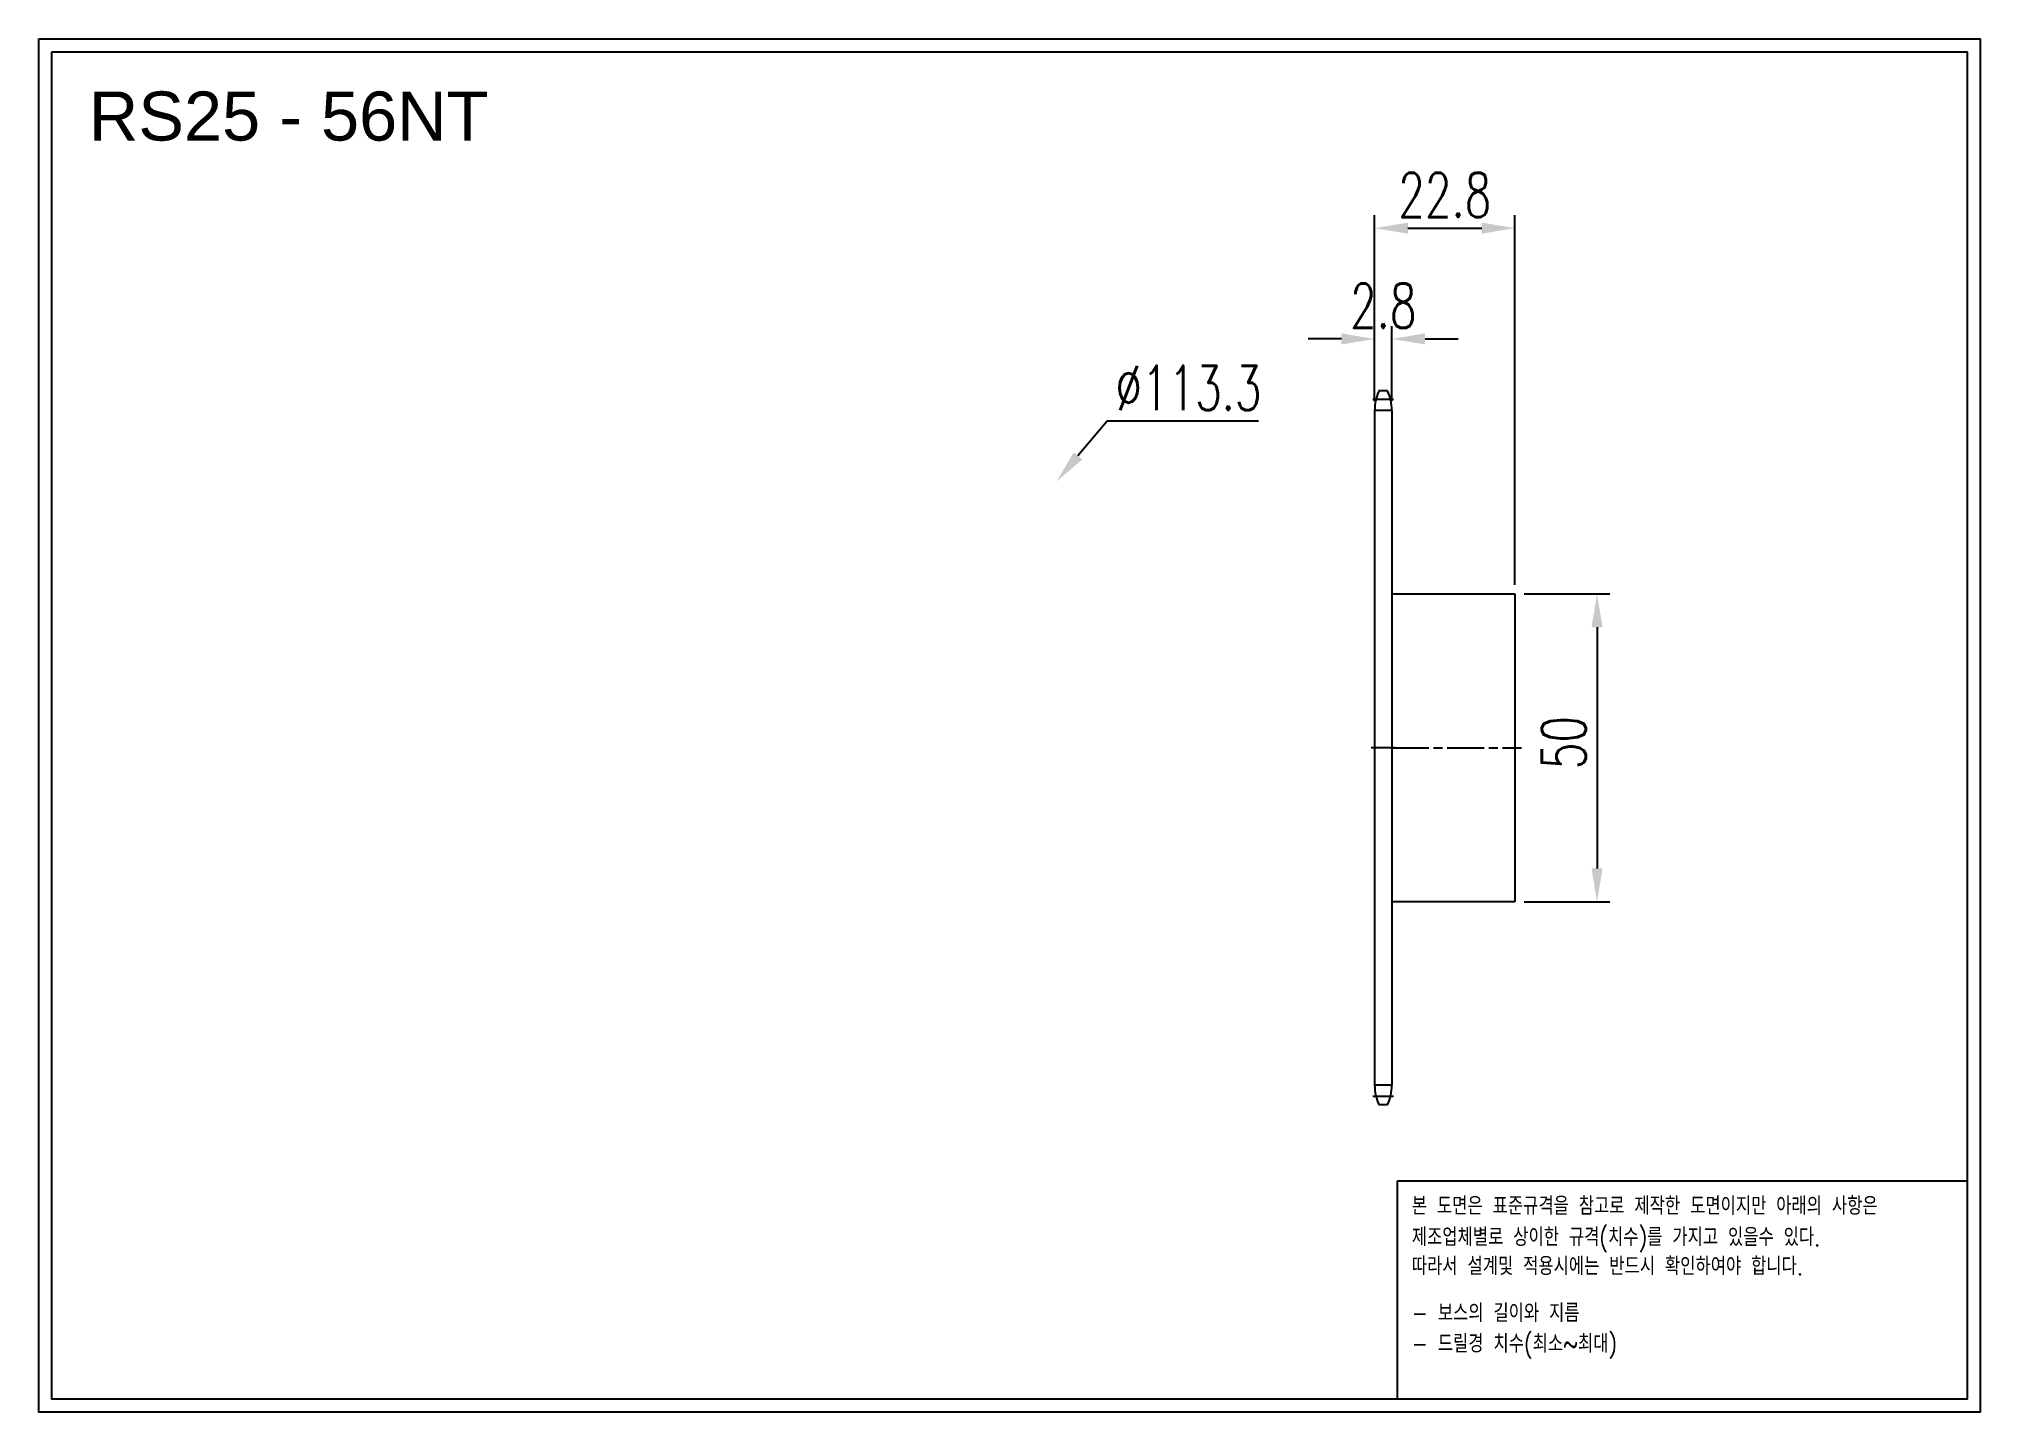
# Model space of a CAD drawing. Header units: millimetres. Extents: x -65856 to -65541, y 2091 to 2314.
import ezdxf

# ---------------------------------------------------------------- set-up
doc = ezdxf.new("R2010")
doc.units = ezdxf.units.MM
for name, pattern in [('AM_ISO02W050', [7.5, 6, -1.5]), ('AM_ISO02W050x2', [3.75, 3, -0.75]), ('AM_ISO08W050', [18, 12, -1.5, 3, -1.5]), ('AM_ISO08W050x2', [9, 6, -0.75, 1.5, -0.75])]:
    doc.linetypes.add(name, pattern=pattern)
for name, color, linetype, lineweight in [('AM_3N', 6, 'AM_ISO02W050', 25), ('AM_7', 4, 'AM_ISO08W050', 25), ('AM_7N', 4, 'AM_ISO08W050', 25)]:
    doc.layers.add(name, color=color, linetype=linetype, lineweight=lineweight)
doc.layers.add('S-DIM', color=7, linetype='Continuous')
doc.styles.add('HAN', font='ROMANS.shx', dxfattribs={"width": 0.7, "bigfont": 'whgtxt.shx'})
doc.styles.add('HSG', font='SIMPLEX.shx', dxfattribs={"width": 0.7, "bigfont": 'HSG.shx'})
doc.styles.get("Standard").update_dxf_attribs({"font": 'arial.ttf'})
doc.dimstyles.new('APP16', dxfattribs={"dimscale": 3, "dimtxt": 2.4, "dimasz": 1.8, "dimexe": 0.7, "dimexo": 0.5, "dimgap": 0.6, "dimtad": 1, "dimtoh": 1, "dimdec": 1, "dimrnd": 0.01, "dimzin": 9, "dimdsep": 46, "dimtxsty": 'HSG', "dimcen": 0, "dimclrd": 1, "dimclre": 1, "dimclrt": 256, "dimazin": 2, "dimtp": 1, "dimtm": 1, "dimtfac": 0.5, "dimtdec": 1, "dimtofl": 0, "dimtmove": 0, "dimatfit": 3, "dimfxl": 0, "dimtvp": 1, "dimtolj": 2, "dimlwd": -1, "dimlwe": -1, "dimarcsym": 0})

# ---------------------------------------------------------------- blocks, each defined once
blk = doc.blocks.new('*D2')
at = {"layer": 'Defpoints', "color": 0, "transparency": 16777216}
for p in [(-65616.49, 2223.99), (-65616.49, 2173.99), (-65603.14, 2173.99)]:
    blk.add_point(p, dxfattribs=at)
at = {"layer": 'S-DIM', "color": 1, "transparency": 16777216}
for p, q in [((-65614.99, 2223.99), (-65601.04, 2223.99)), ((-65603.14, 2218.59), (-65603.14, 2179.39)), ((-65614.99, 2173.99), (-65601.04, 2173.99))]:
    blk.add_line(p, q, dxfattribs=at)
for points in [[(-65604.04, 2218.59), (-65602.24, 2218.59), (-65603.14, 2223.99)], [(-65604.04, 2179.39), (-65602.24, 2179.39), (-65603.14, 2173.99)]]:
    blk.add_solid(points, dxfattribs=at)
at = {"layer": 'S-DIM', "transparency": 16777216, "insert": (-65608.54, 2199.84), "char_height": 7.2, "attachment_point": 5, "rotation": 90, "style": 'HSG'}
blk.add_mtext('\\A2;50', dxfattribs=at)
blk = doc.blocks.new('fyjkfytuj')
for p, q in [((-66537.93, 409.63), (-66517.93, 409.63)), ((-66517.93, 409.63), (-66517.93, 359.63)), ((-66517.93, 359.63), (-66537.93, 359.63))]:
    blk.add_line(p, q)
at = {"layer": 'AM_7N', "linetype": 'AM_ISO08W050x2'}
blk.add_line((-66537.93, 384.63), (-66516.85, 384.63), dxfattribs=at)
blk = doc.blocks.new('*D3')
at = {"layer": 'Defpoints', "color": 0, "transparency": 16777216}
for p in [(-65691, 2242.28), (-65764.01, 2155.7)]:
    blk.add_point(p, dxfattribs=at)
at = {"layer": 'S-DIM', "color": 1, "transparency": 16777216}
for p, q in [((-65682.76, 2252.06), (-65687.52, 2246.41)), ((-65658.16, 2252.06), (-65682.76, 2252.06))]:
    blk.add_line(p, q, dxfattribs=at)
blk.add_solid([(-65688.21, 2246.99), (-65686.83, 2245.83), (-65691, 2242.28)], dxfattribs=at)
at = {"layer": 'S-DIM', "transparency": 16777216, "insert": (-65669.56, 2257.46), "char_height": 7.2, "attachment_point": 5, "style": 'HSG'}
blk.add_mtext('\\A2;∅113.3', dxfattribs=at)
blk = doc.blocks.new('*D4')
at = {"layer": 'Defpoints', "color": 0, "transparency": 16777216}
for p in [(-65636.49, 2265.43), (-65639.29, 2253.82), (-65636.49, 2253.82)]:
    blk.add_point(p, dxfattribs=at)
at = {"layer": 'S-DIM', "color": 1, "transparency": 16777216}
for p, q in [((-65639.29, 2255.32), (-65639.29, 2267.53)), ((-65636.49, 2255.32), (-65636.49, 2267.53)), ((-65644.69, 2265.43), (-65650.09, 2265.43)), ((-65631.09, 2265.43), (-65625.69, 2265.43))]:
    blk.add_line(p, q, dxfattribs=at)
for points in [[(-65644.69, 2266.33), (-65644.69, 2264.53), (-65639.29, 2265.43)], [(-65631.09, 2266.33), (-65631.09, 2264.53), (-65636.49, 2265.43)]]:
    blk.add_solid(points, dxfattribs=at)
at = {"layer": 'S-DIM', "transparency": 16777216, "insert": (-65637.89, 2270.83), "char_height": 7.2, "attachment_point": 5, "style": 'HSG'}
blk.add_mtext('\\A2;2.8', dxfattribs=at)
blk = doc.blocks.new('*D5')
at = {"layer": 'Defpoints', "color": 0, "transparency": 16777216}
for p in [(-65616.49, 2283.43), (-65639.29, 2253.82), (-65616.49, 2223.99)]:
    blk.add_point(p, dxfattribs=at)
at = {"layer": 'S-DIM', "color": 1, "transparency": 16777216}
for p, q in [((-65639.29, 2255.32), (-65639.29, 2285.53)), ((-65616.49, 2225.49), (-65616.49, 2285.53)), ((-65633.89, 2283.43), (-65621.89, 2283.43))]:
    blk.add_line(p, q, dxfattribs=at)
for points in [[(-65633.89, 2284.33), (-65633.89, 2282.53), (-65639.29, 2283.43)], [(-65621.89, 2284.33), (-65621.89, 2282.53), (-65616.49, 2283.43)]]:
    blk.add_solid(points, dxfattribs=at)
at = {"layer": 'S-DIM', "transparency": 16777216, "insert": (-65627.89, 2288.83), "char_height": 7.2, "attachment_point": 5, "style": 'HSG'}
blk.add_mtext('\\A2;22.8', dxfattribs=at)
blk = doc.blocks.new('notice1')
at = {"color": 4}
blk.add_lwpolyline([(-22142.12, 1735.9), (-22053.8, 1735.9), (-22053.8, 1702.07), (-22142.12, 1702.07)], close=True, dxfattribs=at)
at = {"color": 4, "style": 'HAN', "width": 0.8}
for s, p in [('본 도면은 표준규격을 참고로 제작한 도면이지만 아래의 사항은', (-22139.9, 1730.62)), ('제조업체별로 상이한 규격(치수)를 가지고 있을수 있다.', (-22139.9, 1725.78)), ('따라서 설계및 적용시에는 반드시 확인하여야 합니다.', (-22139.9, 1721.28)), ('- 보스의 길이와 지름', (-22139.9, 1714.03)), ('- 드릴경 치수(최소~최대)', (-22139.9, 1709.27))]:
    blk.add_text(s, height=2.7949, dxfattribs=at).set_placement(p)

msp = doc.modelspace()

# ---------------------------------------------------------------- linework, layer by layer
for p, q in [((-65637.2, 2257.02), (-65638.59, 2257.02)), ((-65639.29, 2253.82), (-65639.29, 2144.16)), ((-65636.49, 2253.82), (-65636.49, 2144.16)), ((-65637.2, 2140.96), (-65638.59, 2140.96))]:
    msp.add_line(p, q)
for points in [[(-65856.44, 2314.19), (-65540.86, 2314.19), (-65540.86, 2091.05), (-65856.44, 2091.05)], [(-65854.32, 2312.06), (-65542.98, 2312.06), (-65542.98, 2093.17), (-65854.32, 2093.17)]]:
    msp.add_lwpolyline(points, close=True)
for centre, start, end in [((-65631.69, 2253.82), 155.0989, 180), ((-65644.09, 2253.82), 0, 24.9011), ((-65631.69, 2144.16), 180, 204.9011), ((-65644.09, 2144.16), 335.0989, 0)]:
    msp.add_arc(centre, 7.6, start, end)
at = {"layer": 'AM_3N', "linetype": 'AM_ISO02W050x2'}
for p, q in [((-65636.49, 2253.82), (-65639.29, 2253.82)), ((-65636.49, 2144.16), (-65639.29, 2144.16))]:
    msp.add_line(p, q, dxfattribs=at)
at = {"layer": 'AM_7', "linetype": 'AM_ISO08W050x2'}
for p, q in [((-65636.22, 2255.61), (-65639.6, 2255.61)), ((-65635.91, 2198.99), (-65639.88, 2198.99)), ((-65636.22, 2142.36), (-65639.6, 2142.36))]:
    msp.add_line(p, q, dxfattribs=at)

# ---------------------------------------------------------------- block references
msp.add_blockref('fyjkfytuj', (901.44, 1814.36))
at = {"xscale": 1.04832, "yscale": 1.04832, "zscale": 1.04832}
msp.add_blockref('notice1', (-42423.55, 308.86), dxfattribs=at)

# ---------------------------------------------------------------- texts
msp.add_text('RS25 - 56NT', height=7.9693).set_placement((-65848.31, 2297.66))

# ---------------------------------------------------------------- dimensions: what is measured, and where the dimension line sits
at = {"layer": 'S-DIM'}
dim = msp.add_linear_dim(base=(-65616.49, 2283.43), p1=(-65639.29, 2253.82), p2=(-65616.49, 2223.99), dimstyle='APP16', dxfattribs=at)
dim.commit()
dim.dimension.update_dxf_attribs({"geometry": '*D5', "text_midpoint": (-65627.89, 2288.83)})
dim = msp.add_linear_dim(base=(-65636.49, 2265.43), p1=(-65639.29, 2253.82), p2=(-65636.49, 2253.82), dimstyle='APP16', dxfattribs=at)
dim.commit()
dim.dimension.update_dxf_attribs({"geometry": '*D4', "text_midpoint": (-65637.89, 2265.43), "dimtype": 128})
dim = msp.add_diameter_dim_2p(p1=(-65764.01, 2155.7), p2=(-65691, 2242.28), dimstyle='APP16', dxfattribs=at)
dim.commit()
dim.dimension.update_dxf_attribs({"geometry": '*D3', "text_midpoint": (-65669.56, 2252.06), "dimtype": 131})
dim = msp.add_linear_dim(base=(-65603.14, 2173.99), p1=(-65616.49, 2223.99), p2=(-65616.49, 2173.99), angle=90, dimstyle='APP16', dxfattribs=at)
dim.commit()
dim.dimension.update_dxf_attribs({"geometry": '*D2', "text_midpoint": (-65603.14, 2199.84), "dimtype": 128})

doc.saveas('drawing.dxf')
